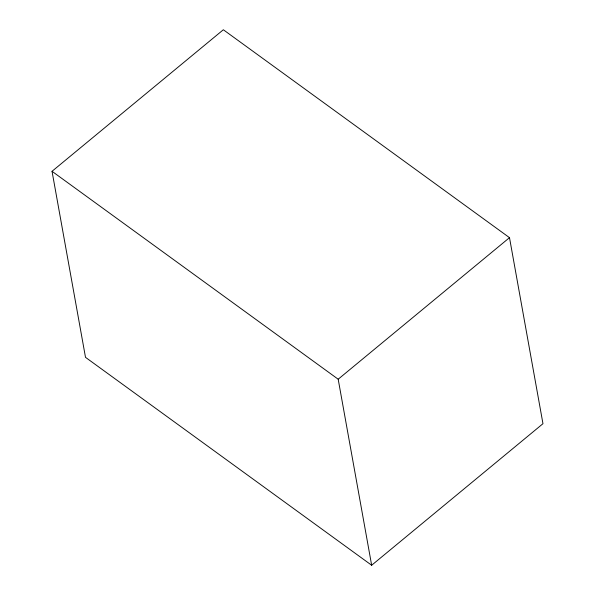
<?xml version="1.0" encoding="UTF-8"?>
<svg xmlns="http://www.w3.org/2000/svg" width="595" height="595" viewBox="0 0 595 595"><rect width="100%" height="100%" fill="white"/><g stroke="black" fill="none" stroke-linecap="round" stroke-linejoin="round"><path stroke-width="0.89" d="M52.033 171.3L223.341 29.75L509.498 237.665L542.967 423.7L371.659 565.25L85.501 357.335L52.033 171.3L338.183 379.216L371.659 565.25M338.183 379.216L509.498 237.665"/></g></svg>
